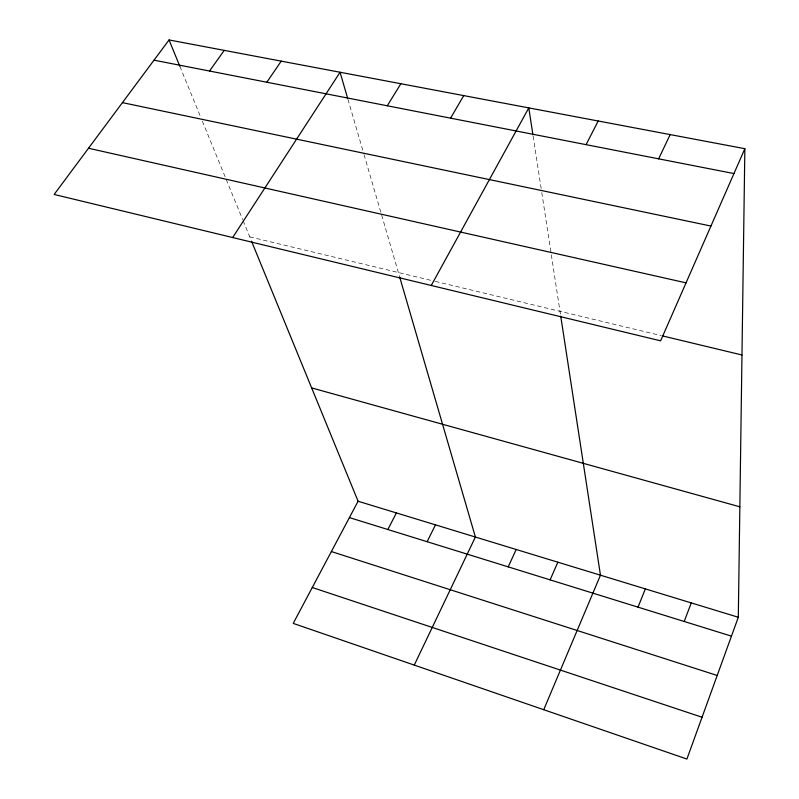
<?xml version="1.0" encoding="UTF-8"?>
<svg xmlns="http://www.w3.org/2000/svg" width="799" height="799" viewBox="0 0 799 799"><rect width="100%" height="100%" fill="white"/><g stroke="black" fill="none" stroke-linecap="round" stroke-linejoin="round"><path stroke-width="0.6" stroke-dasharray="4 3" d="M249.737 236.854L434.067 281.088M435.255 281.378L661.242 335.61M179.895 66.407L200.489 116.654M202.337 121.178L242.676 219.605M243.146 220.754L251.136 240.239M347.935 99.296L363.705 153.438M364.044 154.616L399.74 277.213M533.123 136.1L541.582 191.291M541.772 192.519L560.548 314.946"/><path stroke-width="1.2" d="M251.595 241.368L358.092 501.243L293.223 623.39L686.9 759.05L738.306 617.257L744.858 148.694L169.048 39.95L54.142 194.457L660.623 340.833L744.858 148.694M684.184 621.482L691.285 602.915M638.011 607.15L645.362 588.903M543.729 709.712L600.468 575.2L560.738 316.164M550.092 579.864L557.872 562.206M508.214 566.871L516.194 549.482M658.626 158.841L670.171 134.592M414.262 665.098L475.395 537.038L399.74 277.213M427.125 541.702L435.475 524.853M387.865 529.517L396.374 512.928M586.067 144.649L598.201 120.999M431.25 285.473L528.788 107.885L532.933 134.871M450.586 118.162L463.75 95.6M387.265 105.778L400.868 83.725M232.669 237.543L340.064 72.25L347.595 98.117M266.836 82.227L281.218 61.133M209.518 71.021L224.239 50.377M154.007 60.175L733.951 173.563M122.437 102.632L710.94 226.057M88.509 148.244L686.031 282.856M662.461 335.9L741.971 354.986M311.64 387.905L739.844 506.806M358.092 501.243L738.306 617.257M349.413 517.592L731.455 636.144M331.375 551.55L717.202 675.475M312.279 587.505L702.061 717.242M169.048 39.95L179.895 66.407"/></g></svg>
